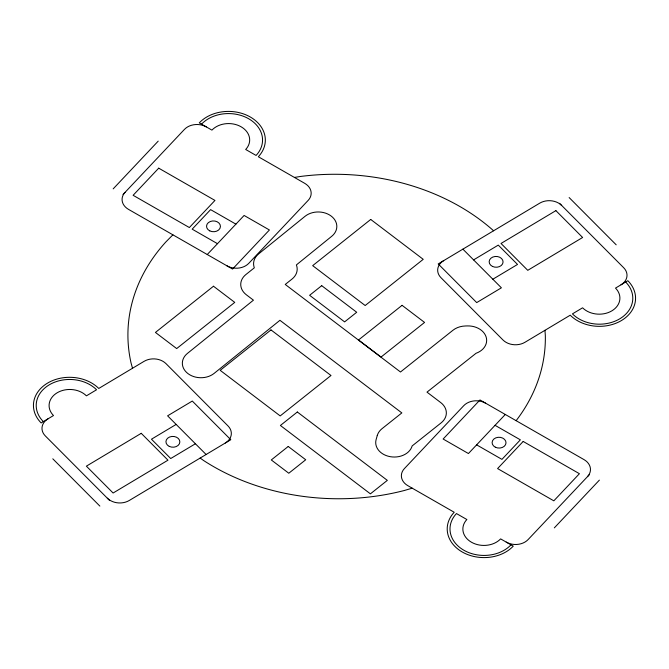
<?xml version="1.0" encoding="UTF-8"?>
<svg xmlns="http://www.w3.org/2000/svg" width="669" height="669" viewBox="0 0 669 669"><rect width="100%" height="100%" fill="white"/><g stroke="black" fill="none" stroke-linecap="round" stroke-linejoin="round"><path stroke-width="1" d="M516.108 420.676L516.376 420.358A208.736 162.216 1.1 0 0 545.327 335.428L544.959 330.319M113.17 188.875L158.21 141.126M123.012 194.52L184.435 129.41A15.655 12.167 1.1 0 1 206.303 126.901M207.248 254.529L244.101 215.46L269.415 229.977L232.561 269.047L128.507 209.372A15.655 12.167 1.1 0 1 125.061 192.346M505.287 414.471L468.434 453.54L443.129 439.023L479.982 399.953L584.037 459.628A15.655 12.167 1.1 0 1 587.482 476.654M589.531 474.48L528.1 539.59A15.655 12.167 1.1 0 1 506.232 542.099M554.325 527.874L599.374 480.125M172.895 234.827L165.778 242.036A208.736 162.216 1.1 0 0 131.049 362.966L132.512 368.251M176.156 424.422L151.47 439.199L170.72 458.533L195.415 443.756M473.585 259.89L498.28 245.113L517.53 264.447L492.844 279.224M412.204 488.178L404.402 490.477A208.736 162.216 1.1 0 1 203.719 460.59L200.14 458.073M294.427 177.436L300.59 176.449A208.736 162.216 1.1 0 1 493.095 230.32L493.571 230.788M235.914 224.148L210.601 209.631L192.179 229.166L217.484 243.675M495.052 425.325L520.365 439.834L501.942 459.369L476.629 444.852M569.143 197.564L616.199 244.829M559.535 203.309L623.709 267.759A15.655 12.167 1.1 0 1 620.991 284.818M462.889 249.144L501.399 287.821L476.704 302.597L438.203 263.921L539.707 203.175A15.655 12.167 1.1 0 1 561.676 205.458M206.111 454.502L167.601 415.825L192.296 401.057L230.797 439.725L129.293 500.471A15.655 12.167 1.1 0 1 107.324 498.188M109.465 500.337L45.291 435.887A15.655 12.167 1.1 0 1 48.009 418.827M52.801 458.817L99.857 506.09M625.657 282.025A33.743 26.225 1.1 0 1 619.795 318.795A33.743 26.225 1.1 0 1 572.438 313.878L582.582 307.807A20.873 16.223 1.1 0 0 611.876 310.842A20.873 16.223 1.1 0 0 615.505 288.105L627.848 280.712A36.527 28.391 1.1 0 1 621.501 320.51A36.527 28.391 1.1 0 1 570.239 315.191L524.973 342.277A15.655 12.167 1.1 0 1 503.004 340.003L440.971 277.694A15.655 12.167 1.1 0 1 443.689 260.634M511.016 544.842A33.743 26.225 1.1 0 1 463.876 550.253A33.743 26.225 1.1 0 1 456.459 513.558L466.862 519.52A20.873 16.223 1.1 0 0 471.453 542.225A20.873 16.223 1.1 0 0 500.613 538.88L513.265 546.13A36.527 28.391 1.1 0 1 462.237 551.992A36.527 28.391 1.1 0 1 454.209 512.262L407.806 485.652A15.655 12.167 1.1 0 1 404.36 468.635L463.734 405.69A15.655 12.167 1.1 0 1 485.602 403.181M43.343 421.621A33.743 26.225 1.1 0 1 49.205 384.851A33.743 26.225 1.1 0 1 96.562 389.768L86.418 395.847A20.873 16.223 1.1 0 0 57.124 392.803A20.873 16.223 1.1 0 0 53.495 415.541L41.152 422.933A36.527 28.391 1.1 0 1 47.499 383.136A36.527 28.391 1.1 0 1 98.761 388.455L144.027 361.369A15.655 12.167 1.1 0 1 165.996 363.643L228.029 425.952A15.655 12.167 1.1 0 1 225.311 443.012M201.528 124.158A33.743 26.225 1.1 0 1 248.667 118.748A33.743 26.225 1.1 0 1 256.085 155.442L245.682 149.48A20.873 16.223 1.1 0 0 241.091 126.776A20.873 16.223 1.1 0 0 211.931 130.12L199.278 122.87A36.527 28.391 1.1 0 1 250.306 117.008A36.527 28.391 1.1 0 1 258.334 156.738L304.738 183.348A15.655 12.167 1.1 0 1 308.183 200.365L248.801 263.31A15.655 12.167 1.1 0 1 226.933 265.819M377.257 435.552L376.137 439.491A18.431 14.325 1.1 0 0 390.186 456.668A18.431 14.325 1.1 0 0 412.146 445.939L441.164 422.841A18.439 14.333 1.1 0 0 440.737 402.579L426.989 392.134L476.044 353.282A18.439 14.333 1.1 0 0 486.12 336.942A18.439 14.333 1.1 0 0 467.38 325.92L465.39 325.979A18.439 14.333 1.1 0 0 452.98 330.235L400.488 371.997L285.237 284.45L292.01 279.065A18.439 14.333 1.1 0 0 296.777 266.103L296.375 264.932L331.757 236.266A18.439 14.333 1.1 0 0 331.096 216.003A18.439 14.333 1.1 0 0 305.031 216.321L258.644 253.894A18.439 14.333 1.1 0 0 253.994 266.806L254.345 267.809L245.916 274.524A18.439 14.333 1.1 0 0 246.343 294.786L253.434 300.172L187.437 353.408A18.439 14.333 1.1 0 0 188.048 373.67A18.439 14.333 1.1 0 0 214.113 373.402L279.935 320.309L401.843 412.915L382.007 428.695A18.439 14.333 1.1 0 0 377.257 435.552M158.712 168.17L133.114 195.298L189.36 227.552L214.958 200.424L158.712 168.17M523.175 441.448L497.585 468.576L553.832 500.83L579.421 473.702L523.175 441.448M213.486 286.232L155.434 332.434L176.683 348.574L234.744 302.38L213.486 286.232M370.726 219.449L312.674 265.643L365.174 305.524L423.226 259.329L370.726 219.449M321.705 285.671L309.613 295.297L344.61 321.881L356.711 312.256L321.705 285.671M270.987 329.917L220.193 370.333L280.194 415.917L330.996 375.493L270.987 329.917M402.069 305.332L358.525 339.977L381.029 357.07L424.564 322.425L402.069 305.332M297.329 412.004L280.395 425.476L370.4 493.847L387.334 480.367L297.329 412.004M288.222 446.466L271.288 459.946L288.791 473.234L305.725 459.762L288.222 446.466M141.243 433.32L86.376 466.159L113.111 493.011L167.978 460.18L141.243 433.32M555.889 210.635L501.022 243.466L527.757 270.326L582.624 237.487L555.889 210.635M492.484 266.429A6.958 5.411 1.1 0 0 503.063 262.022A6.958 5.411 1.1 0 0 492.777 257.063A6.958 5.411 1.1 0 0 492.484 266.429M495.344 447.21A6.958 5.411 1.1 0 0 506.007 442.937A6.958 5.411 1.1 0 0 495.821 437.852A6.958 5.411 1.1 0 0 495.344 447.21M169.265 446.399A6.958 5.411 1.1 0 0 179.844 442A6.958 5.411 1.1 0 0 169.566 437.033A6.958 5.411 1.1 0 0 169.265 446.399M209.765 230.872A6.958 5.411 1.1 0 0 220.436 226.599A6.958 5.411 1.1 0 0 210.25 221.523A6.958 5.411 1.1 0 0 209.765 230.872"/></g></svg>
